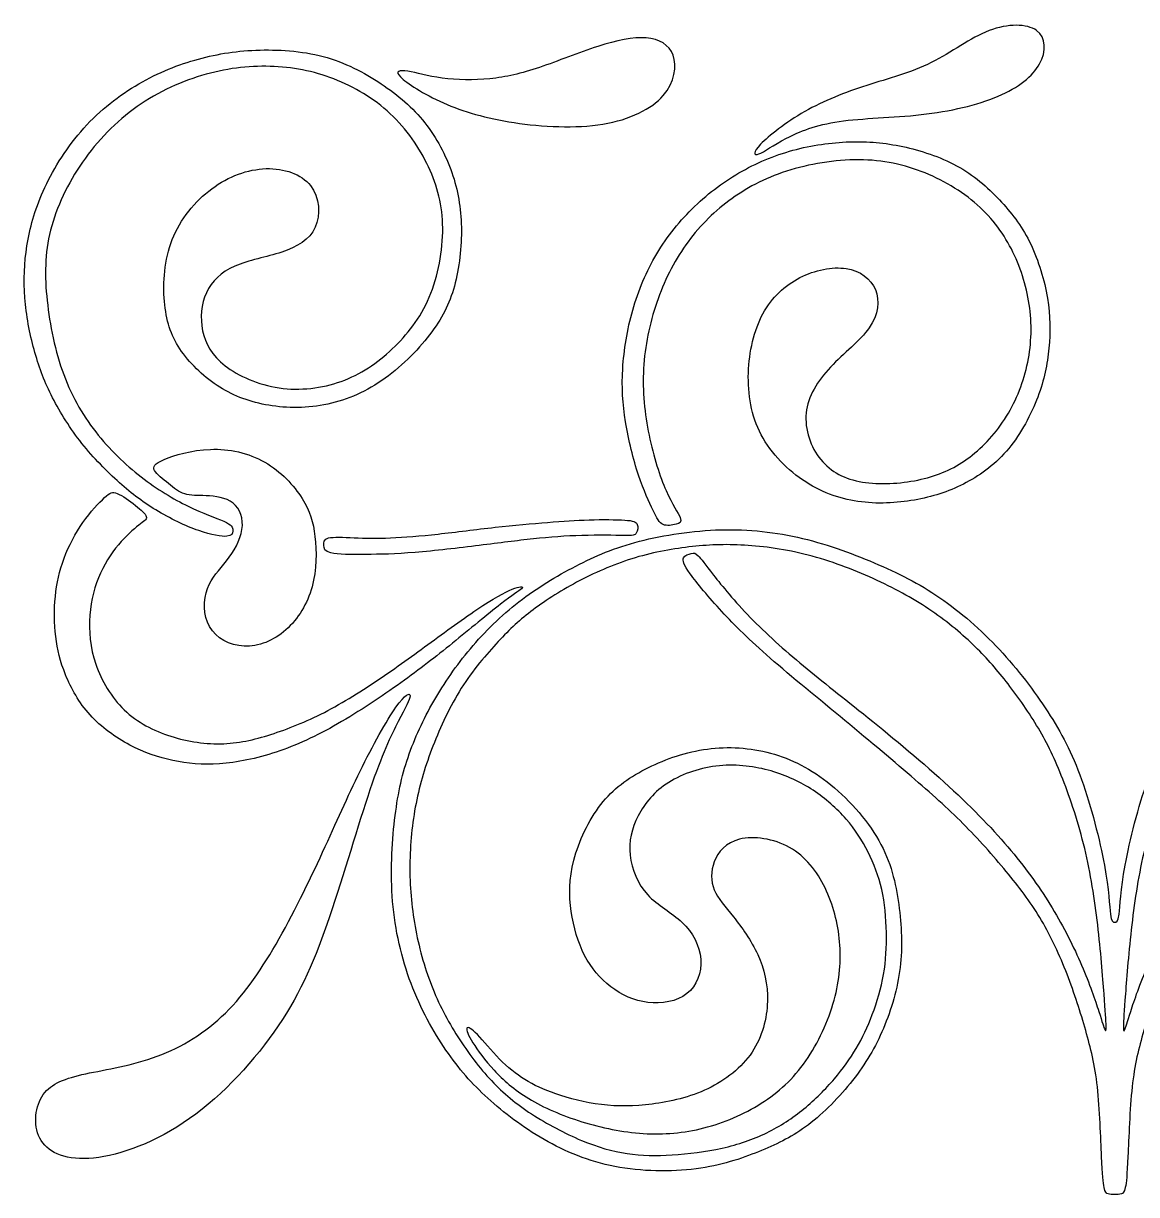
# Model space of a CAD drawing. Header units: millimetres. Extents: x -100 to 100, y -108 to 99.
# Drawn here: x 6.17 to 28.3, y 3.04 to 26.31 of the extents above; entities that cross this region are included whole.
import ezdxf

# ---------------------------------------------------------------- set-up
doc = ezdxf.new("R2010")
doc.units = ezdxf.units.MM
doc.header["$MEASUREMENT"] = 0

msp = doc.modelspace()

# ---------------------------------------------------------------- linework, layer by layer
at = {"color": 5, "linetype": 'ByBlock', "lineweight": -2}
for points, knots in [([(21.7, 24.562), (22.079, 24.778), (22.498, 24.943), (22.931, 25.082), (23.363, 25.22), (23.808, 25.333), (24.621, 25.737), (24.989, 26.027), (25.363, 26.17), (25.737, 26.314), (26.118, 26.311), (26.31, 26.172), (26.502, 26.033), (26.505, 25.759), (26.368, 25.511), (26.231, 25.262), (25.953, 25.04), (25.542, 24.866), (25.131, 24.691), (24.586, 24.566), (24.015, 24.501), (23.444, 24.437), (22.847, 24.433), (22.384, 24.366), (21.921, 24.298), (21.592, 24.166), (21.334, 24.03), (21.076, 23.895), (20.889, 23.756), (20.786, 23.719), (20.682, 23.682), (20.663, 23.746), (20.823, 23.912), (20.982, 24.078), (21.321, 24.346), (21.7, 24.562)], [0, 0, 0, 0, 0.076923, 0.076923, 0.076923, 0.153846, 0.153846, 0.230769, 0.230769, 0.230769, 0.307692, 0.307692, 0.307692, 0.384615, 0.384615, 0.384615, 0.461538, 0.461538, 0.461538, 0.538462, 0.538462, 0.538462, 0.615385, 0.615385, 0.615385, 0.692308, 0.692308, 0.692308, 0.769231, 0.769231, 0.769231, 0.846154, 0.846154, 0.846154, 1, 1, 1, 1]), ([(16.426, 25.44), (16.789, 25.562), (17.212, 25.737), (17.586, 25.858), (17.96, 25.978), (18.286, 26.046), (18.547, 26.025), (18.808, 26.004), (19.005, 25.895), (19.16, 25.466), (19.118, 25.146), (18.886, 24.88), (18.653, 24.614), (18.231, 24.401), (17.687, 24.312), (17.144, 24.224), (16.479, 24.259), (15.921, 24.343), (15.363, 24.427), (14.911, 24.559), (14.516, 24.735), (14.121, 24.911), (13.782, 25.13), (13.663, 25.249), (13.544, 25.369), (13.644, 25.388), (13.976, 25.337), (14.208, 25.266), (14.494, 25.227), (14.779, 25.188), (15.118, 25.182), (15.439, 25.214), (15.76, 25.246), (16.063, 25.317), (16.426, 25.44)], [0, 0, 0, 0, 0.076923, 0.076923, 0.076923, 0.153846, 0.153846, 0.153846, 0.230769, 0.230769, 0.307692, 0.307692, 0.307692, 0.384615, 0.384615, 0.384615, 0.461538, 0.461538, 0.461538, 0.538462, 0.538462, 0.538462, 0.615385, 0.615385, 0.615385, 0.692308, 0.692308, 0.769231, 0.769231, 0.769231, 0.846154, 0.846154, 0.846154, 1, 1, 1, 1]), ([(7.288, 18.022), (7.516, 17.728), (7.777, 17.457), (8.029, 17.228), (8.28, 16.999), (8.522, 16.812), (9.08, 16.474), (9.397, 16.322), (9.653, 16.232), (9.909, 16.141), (10.106, 16.112), (10.211, 16.12), (10.316, 16.128), (10.329, 16.174), (10.332, 16.224), (10.335, 16.274), (10.329, 16.328), (10.203, 16.395), (10.077, 16.461), (9.832, 16.538), (9.55, 16.667), (9.267, 16.796), (8.948, 16.977), (8.629, 17.211), (8.309, 17.445), (7.99, 17.732), (7.708, 18.069), (7.426, 18.406), (7.18, 18.793), (7.001, 19.248), (6.822, 19.703), (6.709, 20.225), (6.65, 20.714), (6.59, 21.203), (6.584, 21.657), (6.79, 22.58), (7.003, 23.048), (7.288, 23.477), (7.574, 23.906), (7.932, 24.296), (8.35, 24.604), (8.767, 24.912), (9.245, 25.138), (9.711, 25.278), (10.177, 25.419), (10.632, 25.473), (11.071, 25.461), (11.509, 25.448), (11.932, 25.367), (12.338, 25.211), (12.745, 25.054), (13.135, 24.822), (13.459, 24.519), (13.784, 24.215), (14.042, 23.841), (14.4, 23.08), (14.5, 22.693), (14.503, 22.246), (14.506, 21.799), (14.413, 21.293), (14.235, 20.873), (14.058, 20.454), (13.796, 20.122), (13.5, 19.843), (13.203, 19.564), (12.871, 19.338), (12.487, 19.199), (12.103, 19.061), (11.667, 19.009), (11.251, 19.07), (10.835, 19.132), (10.438, 19.306), (10.176, 19.511), (9.913, 19.715), (9.784, 19.951), (9.73, 20.206), (9.677, 20.461), (9.7, 20.735), (9.805, 20.962), (9.909, 21.19), (10.097, 21.37), (10.369, 21.49), (10.642, 21.609), (11, 21.667), (11.303, 21.769), (11.606, 21.87), (11.855, 22.015), (11.967, 22.262), (12.08, 22.509), (12.058, 22.857), (11.876, 23.09), (11.693, 23.322), (11.351, 23.438), (10.99, 23.427), (10.629, 23.415), (10.248, 23.277), (9.913, 23.028), (9.577, 22.78), (9.287, 22.422), (9.127, 22.017), (8.968, 21.612), (8.938, 21.161), (8.971, 20.788), (9.003, 20.415), (9.096, 20.122), (9.277, 19.846), (9.458, 19.57), (9.726, 19.312), (10.016, 19.12), (10.306, 18.928), (10.619, 18.803), (10.979, 18.735), (11.338, 18.667), (11.745, 18.657), (12.142, 18.732), (12.538, 18.806), (12.925, 18.964), (13.29, 19.214), (13.654, 19.464), (13.996, 19.806), (14.242, 20.124), (14.487, 20.441), (14.635, 20.735), (14.734, 21.093), (14.832, 21.451), (14.88, 21.874), (14.874, 22.261), (14.867, 22.648), (14.806, 22.999), (14.685, 23.348), (14.564, 23.696), (14.384, 24.041), (13.909, 24.638), (13.616, 24.89), (13.277, 25.115), (12.938, 25.341), (12.555, 25.541), (12.126, 25.656), (11.697, 25.77), (11.222, 25.799), (10.79, 25.782), (10.358, 25.764), (9.967, 25.699), (9.572, 25.585), (9.177, 25.47), (8.777, 25.306), (8.388, 25.07), (8, 24.835), (7.622, 24.528), (7.306, 24.162), (6.99, 23.796), (6.735, 23.37), (6.561, 22.982), (6.387, 22.593), (6.293, 22.241), (6.238, 21.896), (6.184, 21.551), (6.168, 21.212), (6.195, 20.862), (6.222, 20.512), (6.293, 20.151), (6.38, 19.83), (6.468, 19.509), (6.571, 19.228), (6.719, 18.93), (6.867, 18.632), (7.061, 18.315), (7.288, 18.022)], [0, 0, 0, 0, 0.017241, 0.017241, 0.017241, 0.034483, 0.034483, 0.051724, 0.051724, 0.051724, 0.068966, 0.068966, 0.068966, 0.086207, 0.086207, 0.086207, 0.103448, 0.103448, 0.103448, 0.12069, 0.12069, 0.12069, 0.137931, 0.137931, 0.137931, 0.155172, 0.155172, 0.155172, 0.172414, 0.172414, 0.172414, 0.189655, 0.189655, 0.189655, 0.206897, 0.206897, 0.224138, 0.224138, 0.224138, 0.241379, 0.241379, 0.241379, 0.258621, 0.258621, 0.258621, 0.275862, 0.275862, 0.275862, 0.293103, 0.293103, 0.293103, 0.310345, 0.310345, 0.310345, 0.327586, 0.327586, 0.344828, 0.344828, 0.344828, 0.362069, 0.362069, 0.362069, 0.37931, 0.37931, 0.37931, 0.396552, 0.396552, 0.396552, 0.413793, 0.413793, 0.413793, 0.431034, 0.431034, 0.431034, 0.448276, 0.448276, 0.448276, 0.465517, 0.465517, 0.465517, 0.482759, 0.482759, 0.482759, 0.5, 0.5, 0.5, 0.517241, 0.517241, 0.517241, 0.534483, 0.534483, 0.534483, 0.551724, 0.551724, 0.551724, 0.568966, 0.568966, 0.568966, 0.586207, 0.586207, 0.586207, 0.603448, 0.603448, 0.603448, 0.62069, 0.62069, 0.62069, 0.637931, 0.637931, 0.637931, 0.655172, 0.655172, 0.655172, 0.672414, 0.672414, 0.672414, 0.689655, 0.689655, 0.689655, 0.706897, 0.706897, 0.706897, 0.724138, 0.724138, 0.724138, 0.741379, 0.741379, 0.741379, 0.758621, 0.758621, 0.758621, 0.775862, 0.775862, 0.793103, 0.793103, 0.793103, 0.810345, 0.810345, 0.810345, 0.827586, 0.827586, 0.827586, 0.844828, 0.844828, 0.844828, 0.862069, 0.862069, 0.862069, 0.87931, 0.87931, 0.87931, 0.896552, 0.896552, 0.896552, 0.913793, 0.913793, 0.913793, 0.931034, 0.931034, 0.931034, 0.948276, 0.948276, 0.948276, 0.965517, 0.965517, 0.965517, 1, 1, 1, 1]), ([(18.945, 17.027), (18.821, 17.307), (18.692, 17.704), (18.605, 18.128), (18.517, 18.553), (18.472, 19.004), (18.496, 19.453), (18.521, 19.901), (18.614, 20.346), (18.758, 20.764), (18.901, 21.182), (19.095, 21.572), (19.335, 21.912), (19.576, 22.253), (19.863, 22.543), (20.192, 22.788), (20.521, 23.033), (20.892, 23.233), (21.337, 23.377), (21.782, 23.52), (22.301, 23.607), (22.777, 23.604), (23.253, 23.601), (23.685, 23.507), (24.093, 23.341), (24.501, 23.175), (24.885, 22.936), (25.187, 22.656), (25.488, 22.375), (25.708, 22.053), (25.871, 21.701), (26.033, 21.349), (26.14, 20.969), (26.221, 20.201), (26.195, 19.814), (26.101, 19.438), (26.008, 19.062), (25.846, 18.698), (25.634, 18.385), (25.421, 18.072), (25.156, 17.811), (24.875, 17.62), (24.595, 17.43), (24.298, 17.311), (23.946, 17.238), (23.595, 17.166), (23.188, 17.14), (22.845, 17.198), (22.501, 17.256), (22.221, 17.398), (22.019, 17.645), (21.817, 17.891), (21.695, 18.243), (21.729, 18.572), (21.763, 18.901), (21.953, 19.207), (22.213, 19.483), (22.472, 19.759), (22.801, 20.004), (23.163, 20.527), (23.195, 20.804), (23.105, 21.022), (23.014, 21.24), (22.801, 21.398), (22.524, 21.441), (22.246, 21.485), (21.905, 21.414), (21.605, 21.261), (21.305, 21.107), (21.046, 20.872), (20.869, 20.543), (20.692, 20.214), (20.595, 19.791), (20.58, 19.367), (20.566, 18.943), (20.634, 18.517), (20.834, 18.138), (21.034, 17.759), (21.366, 17.427), (21.719, 17.199), (22.072, 16.972), (22.446, 16.849), (22.827, 16.803), (23.208, 16.756), (23.595, 16.785), (23.945, 16.853), (24.295, 16.92), (24.608, 17.027), (24.911, 17.188), (25.214, 17.349), (25.508, 17.566), (26.001, 18.162), (26.201, 18.543), (26.332, 18.888), (26.463, 19.233), (26.524, 19.543), (26.554, 19.859), (26.585, 20.175), (26.585, 20.498), (26.525, 20.854), (26.466, 21.211), (26.346, 21.601), (26.192, 21.925), (26.037, 22.249), (25.846, 22.507), (25.614, 22.761), (25.382, 23.014), (25.108, 23.262), (24.453, 23.64), (24.072, 23.769), (23.714, 23.851), (23.356, 23.933), (23.021, 23.969), (22.659, 23.962), (22.298, 23.956), (21.911, 23.907), (21.535, 23.811), (21.159, 23.714), (20.795, 23.569), (20.455, 23.378), (20.114, 23.188), (19.798, 22.953), (19.511, 22.677), (19.224, 22.401), (18.966, 22.085), (18.758, 21.736), (18.55, 21.388), (18.392, 21.007), (18.28, 20.616), (18.169, 20.224), (18.105, 19.82), (18.082, 19.453), (18.059, 19.085), (18.079, 18.753), (18.137, 18.393), (18.195, 18.033), (18.292, 17.646), (18.395, 17.337), (18.498, 17.027), (18.608, 16.795), (18.763, 16.475), (18.808, 16.388), (18.884, 16.354), (18.959, 16.32), (19.066, 16.34), (19.217, 16.378), (19.263, 16.398), (19.226, 16.49), (19.188, 16.582), (19.069, 16.746), (18.945, 17.027)], [0, 0, 0, 0, 0.018868, 0.018868, 0.018868, 0.037736, 0.037736, 0.037736, 0.056604, 0.056604, 0.056604, 0.075472, 0.075472, 0.075472, 0.09434, 0.09434, 0.09434, 0.113208, 0.113208, 0.113208, 0.132075, 0.132075, 0.132075, 0.150943, 0.150943, 0.150943, 0.169811, 0.169811, 0.169811, 0.188679, 0.188679, 0.188679, 0.207547, 0.207547, 0.226415, 0.226415, 0.226415, 0.245283, 0.245283, 0.245283, 0.264151, 0.264151, 0.264151, 0.283019, 0.283019, 0.283019, 0.301887, 0.301887, 0.301887, 0.320755, 0.320755, 0.320755, 0.339623, 0.339623, 0.339623, 0.358491, 0.358491, 0.358491, 0.377358, 0.377358, 0.396226, 0.396226, 0.396226, 0.415094, 0.415094, 0.415094, 0.433962, 0.433962, 0.433962, 0.45283, 0.45283, 0.45283, 0.471698, 0.471698, 0.471698, 0.490566, 0.490566, 0.490566, 0.509434, 0.509434, 0.509434, 0.528302, 0.528302, 0.528302, 0.54717, 0.54717, 0.54717, 0.566038, 0.566038, 0.566038, 0.584906, 0.584906, 0.603774, 0.603774, 0.603774, 0.622642, 0.622642, 0.622642, 0.641509, 0.641509, 0.641509, 0.660377, 0.660377, 0.660377, 0.679245, 0.679245, 0.679245, 0.698113, 0.698113, 0.716981, 0.716981, 0.716981, 0.735849, 0.735849, 0.735849, 0.754717, 0.754717, 0.754717, 0.773585, 0.773585, 0.773585, 0.792453, 0.792453, 0.792453, 0.811321, 0.811321, 0.811321, 0.830189, 0.830189, 0.830189, 0.849057, 0.849057, 0.849057, 0.867925, 0.867925, 0.867925, 0.886792, 0.886792, 0.886792, 0.90566, 0.90566, 0.924528, 0.924528, 0.924528, 0.943396, 0.943396, 0.962264, 0.962264, 0.962264, 1, 1, 1, 1]), ([(11.706, 16.874), (11.545, 17.125), (11.287, 17.412), (10.964, 17.596), (10.642, 17.78), (10.255, 17.861), (9.884, 17.848), (9.513, 17.835), (9.158, 17.728), (8.963, 17.646), (8.768, 17.564), (8.732, 17.506), (8.776, 17.428), (8.819, 17.351), (8.942, 17.254), (9.051, 17.166), (9.161, 17.077), (9.258, 16.996), (9.374, 16.961), (9.49, 16.925), (9.626, 16.935), (9.801, 16.927), (9.977, 16.919), (10.193, 16.893), (10.335, 16.78), (10.477, 16.667), (10.545, 16.467), (10.48, 16.041), (10.348, 15.816), (10.205, 15.632), (10.061, 15.448), (9.906, 15.306), (9.826, 15.082), (9.745, 14.857), (9.738, 14.551), (9.869, 14.324), (10, 14.096), (10.268, 13.948), (10.553, 13.935), (10.838, 13.922), (11.142, 14.045), (11.385, 14.259), (11.629, 14.474), (11.813, 14.78), (11.905, 15.117), (11.997, 15.454), (11.997, 15.822), (11.964, 16.114), (11.932, 16.406), (11.868, 16.622), (11.706, 16.874)], [0, 0, 0, 0, 0.055556, 0.055556, 0.055556, 0.111111, 0.111111, 0.111111, 0.166667, 0.166667, 0.166667, 0.222222, 0.222222, 0.222222, 0.277778, 0.277778, 0.277778, 0.333333, 0.333333, 0.333333, 0.388889, 0.388889, 0.388889, 0.444444, 0.444444, 0.444444, 0.5, 0.5, 0.555556, 0.555556, 0.555556, 0.611111, 0.611111, 0.611111, 0.666667, 0.666667, 0.666667, 0.722222, 0.722222, 0.722222, 0.777778, 0.777778, 0.777778, 0.833333, 0.833333, 0.833333, 0.888889, 0.888889, 0.888889, 1, 1, 1, 1]), ([(13.347, 13.354), (12.982, 13.104), (12.593, 12.854), (12.22, 12.657), (11.847, 12.459), (11.489, 12.314), (11.15, 12.202), (10.811, 12.09), (10.492, 12.011), (10.149, 11.997), (9.806, 11.983), (9.44, 12.035), (9.097, 12.145), (8.753, 12.254), (8.432, 12.422), (8.173, 12.67), (7.914, 12.919), (7.718, 13.248), (7.493, 13.909), (7.466, 14.241), (7.489, 14.549), (7.513, 14.858), (7.587, 15.141), (7.7, 15.389), (7.813, 15.637), (7.964, 15.848), (8.26, 16.178), (8.403, 16.298), (8.496, 16.369), (8.589, 16.44), (8.631, 16.462), (8.611, 16.513), (8.592, 16.564), (8.511, 16.643), (8.396, 16.734), (8.281, 16.825), (8.131, 16.929), (8.033, 16.97), (7.935, 17.011), (7.89, 16.99), (7.673, 16.788), (7.5, 16.608), (7.349, 16.393), (7.198, 16.179), (7.069, 15.93), (6.977, 15.682), (6.884, 15.433), (6.827, 15.185), (6.802, 14.923), (6.776, 14.661), (6.781, 14.385), (6.811, 14.127), (6.842, 13.869), (6.898, 13.628), (7.006, 13.365), (7.113, 13.101), (7.271, 12.814), (7.714, 12.324), (8, 12.12), (8.284, 11.97), (8.568, 11.821), (8.85, 11.724), (9.139, 11.662), (9.429, 11.6), (9.726, 11.572), (10.068, 11.597), (10.411, 11.622), (10.8, 11.7), (11.194, 11.831), (11.589, 11.962), (11.989, 12.148), (12.414, 12.391), (12.84, 12.635), (13.292, 12.937), (14.051, 13.48), (14.36, 13.722), (14.698, 13.996), (15.037, 14.27), (15.406, 14.577), (15.897, 14.958), (16.018, 15.032), (16.066, 15.076), (16.114, 15.12), (16.09, 15.135), (15.983, 15.101), (15.876, 15.067), (15.685, 14.985), (15.406, 14.811), (15.127, 14.637), (14.76, 14.37), (14.406, 14.112), (14.052, 13.854), (13.711, 13.604), (13.347, 13.354)], [0, 0, 0, 0, 0.029412, 0.029412, 0.029412, 0.058824, 0.058824, 0.058824, 0.088235, 0.088235, 0.088235, 0.117647, 0.117647, 0.117647, 0.147059, 0.147059, 0.147059, 0.176471, 0.176471, 0.205882, 0.205882, 0.205882, 0.235294, 0.235294, 0.235294, 0.264706, 0.264706, 0.294118, 0.294118, 0.294118, 0.323529, 0.323529, 0.323529, 0.352941, 0.352941, 0.352941, 0.382353, 0.382353, 0.382353, 0.411765, 0.411765, 0.441176, 0.441176, 0.441176, 0.470588, 0.470588, 0.470588, 0.5, 0.5, 0.5, 0.529412, 0.529412, 0.529412, 0.558824, 0.558824, 0.558824, 0.588235, 0.588235, 0.617647, 0.617647, 0.617647, 0.647059, 0.647059, 0.647059, 0.676471, 0.676471, 0.676471, 0.705882, 0.705882, 0.705882, 0.735294, 0.735294, 0.735294, 0.764706, 0.764706, 0.794118, 0.794118, 0.794118, 0.823529, 0.823529, 0.852941, 0.852941, 0.852941, 0.882353, 0.882353, 0.882353, 0.911765, 0.911765, 0.911765, 0.941176, 0.941176, 0.941176, 1, 1, 1, 1]), ([(16.589, 16.396), (16.282, 16.372), (15.922, 16.341), (15.164, 16.257), (14.766, 16.204), (14.41, 16.165), (14.055, 16.125), (13.742, 16.099), (13.467, 16.089), (13.193, 16.078), (12.958, 16.083), (12.742, 16.091), (12.527, 16.099), (12.332, 16.111), (12.137, 16.061), (12.137, 15.999), (12.142, 15.878), (12.147, 15.819), (12.282, 15.788), (12.417, 15.757), (12.684, 15.756), (12.97, 15.758), (13.256, 15.761), (13.563, 15.767), (13.954, 15.799), (14.345, 15.83), (14.821, 15.887), (15.637, 15.988), (15.977, 16.033), (16.305, 16.068), (16.634, 16.103), (16.95, 16.127), (17.271, 16.136), (17.593, 16.145), (17.921, 16.138), (18.104, 16.137), (18.287, 16.135), (18.325, 16.138), (18.352, 16.181), (18.379, 16.224), (18.393, 16.306), (18.371, 16.357), (18.348, 16.409), (18.288, 16.43), (18.121, 16.441), (17.955, 16.453), (17.68, 16.454), (17.416, 16.446), (17.151, 16.438), (16.896, 16.42), (16.589, 16.396)], [0, 0, 0, 0, 0.052632, 0.052632, 0.105263, 0.105263, 0.105263, 0.157895, 0.157895, 0.157895, 0.210526, 0.210526, 0.210526, 0.263158, 0.263158, 0.315789, 0.315789, 0.368421, 0.368421, 0.368421, 0.421053, 0.421053, 0.421053, 0.473684, 0.473684, 0.473684, 0.526316, 0.526316, 0.578947, 0.578947, 0.578947, 0.631579, 0.631579, 0.631579, 0.684211, 0.684211, 0.684211, 0.736842, 0.736842, 0.736842, 0.789474, 0.789474, 0.789474, 0.842105, 0.842105, 0.842105, 0.894737, 0.894737, 0.894737, 1, 1, 1, 1]), ([(27.863, 3.038), (27.814, 3.037), (27.766, 3.035), (27.73, 3.047), (27.695, 3.059), (27.672, 3.085), (27.634, 3.269), (27.618, 3.427), (27.601, 3.792), (27.584, 4.158), (27.566, 4.73), (27.468, 5.622), (27.387, 5.942), (27.285, 6.295), (27.184, 6.648), (27.061, 7.035), (26.915, 7.413), (26.769, 7.79), (26.6, 8.158), (26.409, 8.484), (26.218, 8.809), (26.005, 9.093), (25.498, 9.711), (25.205, 10.045), (24.901, 10.353), (24.598, 10.661), (24.285, 10.943), (23.889, 11.286), (23.493, 11.629), (23.014, 12.032), (22.499, 12.458), (21.984, 12.884), (21.432, 13.332), (21.014, 13.696), (20.597, 14.061), (20.313, 14.342), (20.052, 14.624), (19.792, 14.906), (19.555, 15.19), (19.423, 15.374), (19.292, 15.558), (19.266, 15.642), (19.291, 15.694), (19.316, 15.746), (19.392, 15.767), (19.497, 15.79), (19.526, 15.792), (19.581, 15.734), (19.637, 15.677), (19.719, 15.561), (19.887, 15.348), (20.055, 15.135), (20.308, 14.825), (20.618, 14.507), (20.927, 14.188), (21.293, 13.861), (21.676, 13.543), (22.058, 13.226), (22.456, 12.917), (22.958, 12.513), (23.459, 12.109), (24.064, 11.609), (25.069, 10.688), (25.469, 10.267), (25.799, 9.874), (26.129, 9.48), (26.389, 9.114), (26.848, 8.353), (27.048, 7.958), (27.205, 7.593), (27.361, 7.229), (27.474, 6.895), (27.545, 6.677), (27.616, 6.459), (27.645, 6.358), (27.664, 6.314), (27.684, 6.271), (27.693, 6.285), (27.692, 6.386), (27.69, 6.487), (27.677, 6.674), (27.651, 7.023), (27.624, 7.372), (27.584, 7.884), (27.524, 8.395), (27.464, 8.906), (27.385, 9.417), (27.265, 9.915), (27.145, 10.413), (26.984, 10.896), (26.829, 11.292), (26.674, 11.688), (26.526, 11.996), (26.344, 12.304), (26.163, 12.611), (25.948, 12.917), (25.741, 13.186), (25.534, 13.454), (25.334, 13.685), (25.089, 13.924), (24.843, 14.163), (24.553, 14.409), (24.227, 14.633), (23.901, 14.856), (23.54, 15.056), (23.138, 15.243), (22.735, 15.43), (22.292, 15.604), (21.408, 15.845), (20.968, 15.911), (20.574, 15.938), (20.18, 15.966), (19.834, 15.954), (19.467, 15.915), (19.1, 15.875), (18.713, 15.808), (18.332, 15.694), (17.951, 15.58), (17.577, 15.421), (17.23, 15.239), (16.882, 15.058), (16.561, 14.855), (16.301, 14.659), (16.04, 14.464), (15.84, 14.277), (15.371, 13.774), (15.101, 13.458), (14.873, 13.098), (14.645, 12.738), (14.458, 12.335), (14.309, 11.951), (14.16, 11.567), (14.048, 11.203), (13.972, 10.811), (13.895, 10.419), (13.853, 10), (13.85, 9.587), (13.847, 9.174), (13.882, 8.767), (13.954, 8.366), (14.026, 7.964), (14.134, 7.567), (14.277, 7.199), (14.421, 6.83), (14.6, 6.49), (14.803, 6.171), (15.006, 5.851), (15.234, 5.553), (15.472, 5.3), (15.711, 5.046), (15.961, 4.838), (16.267, 4.639), (16.572, 4.44), (16.934, 4.25), (17.26, 4.113), (17.587, 3.977), (17.879, 3.895), (18.168, 3.852), (18.458, 3.809), (18.745, 3.806), (19.064, 3.825), (19.384, 3.845), (19.735, 3.887), (20.058, 3.959), (20.38, 4.03), (20.674, 4.132), (21.213, 4.395), (21.458, 4.556), (21.684, 4.741), (21.909, 4.925), (22.116, 5.134), (22.289, 5.336), (22.463, 5.538), (22.603, 5.735), (22.725, 5.942), (22.847, 6.15), (22.95, 6.367), (23.043, 6.614), (23.135, 6.861), (23.218, 7.137), (23.266, 7.412), (23.314, 7.687), (23.329, 7.961), (23.323, 8.246), (23.318, 8.532), (23.292, 8.829), (23.231, 9.099), (23.171, 9.369), (23.076, 9.613), (22.959, 9.843), (22.842, 10.074), (22.703, 10.292), (22.522, 10.5), (22.34, 10.708), (22.116, 10.906), (21.867, 11.071), (21.618, 11.235), (21.343, 11.366), (21.03, 11.455), (20.716, 11.545), (20.363, 11.593), (20.003, 11.559), (19.643, 11.524), (19.277, 11.406), (18.714, 11.05), (18.518, 10.811), (18.389, 10.563), (18.26, 10.314), (18.198, 10.056), (18.228, 9.779), (18.258, 9.503), (18.379, 9.208), (18.578, 8.993), (18.777, 8.779), (19.055, 8.645), (19.264, 8.445), (19.472, 8.245), (19.613, 7.979), (19.634, 7.714), (19.655, 7.45), (19.556, 7.187), (19.356, 7.029), (19.156, 6.872), (18.855, 6.821), (18.58, 6.854), (18.305, 6.887), (18.056, 7.005), (17.844, 7.167), (17.632, 7.329), (17.456, 7.535), (17.324, 7.79), (17.192, 8.045), (17.103, 8.348), (17.058, 8.664), (17.013, 8.98), (17.011, 9.309), (17.109, 9.683), (17.206, 10.056), (17.403, 10.474), (17.647, 10.788), (17.89, 11.101), (18.181, 11.311), (18.526, 11.489), (18.871, 11.667), (19.271, 11.814), (19.686, 11.88), (20.101, 11.945), (20.532, 11.929), (21.358, 11.729), (21.753, 11.545), (22.146, 11.238), (22.538, 10.932), (22.929, 10.503), (23.172, 10.075), (23.414, 9.648), (23.51, 9.222), (23.626, 8.38), (23.647, 7.964), (23.596, 7.547), (23.545, 7.13), (23.422, 6.713), (23.264, 6.338), (23.105, 5.964), (22.909, 5.634), (22.652, 5.306), (22.395, 4.979), (22.076, 4.655), (21.772, 4.423), (21.468, 4.192), (21.179, 4.053), (20.842, 3.913), (20.505, 3.774), (20.119, 3.634), (19.632, 3.561), (19.145, 3.488), (18.556, 3.484), (18.026, 3.574), (17.497, 3.664), (17.026, 3.85), (16.597, 4.086), (16.169, 4.322), (15.784, 4.609), (15.46, 4.897), (15.135, 5.185), (14.872, 5.474), (14.358, 6.201), (14.106, 6.64), (13.91, 7.136), (13.714, 7.632), (13.574, 8.185), (13.46, 9.321), (13.485, 9.903), (13.537, 10.39), (13.589, 10.877), (13.666, 11.269), (13.79, 11.653), (13.914, 12.037), (14.085, 12.413), (14.49, 13.137), (14.724, 13.485), (15.001, 13.822), (15.279, 14.159), (15.6, 14.485), (15.952, 14.767), (16.305, 15.048), (16.689, 15.285), (17.074, 15.489), (17.46, 15.693), (17.847, 15.864), (18.803, 16.129), (19.372, 16.222), (19.928, 16.245), (20.484, 16.267), (21.026, 16.219), (22.089, 15.982), (22.61, 15.793), (23.551, 15.393), (23.972, 15.182), (24.385, 14.899), (24.798, 14.616), (25.203, 14.261), (25.569, 13.868), (25.935, 13.476), (26.263, 13.045), (26.801, 12.216), (27.013, 11.817), (27.204, 11.283), (27.395, 10.748), (27.566, 10.077), (27.656, 9.582), (27.747, 9.087), (27.756, 8.767), (27.777, 8.608), (27.798, 8.448), (27.831, 8.448), (27.863, 8.448)], [1, 1, 1, 1, 1.016802, 1.016802, 1.016802, 1.025206, 1.025206, 1.033609, 1.033609, 1.033609, 1.042013, 1.042013, 1.050416, 1.050416, 1.050416, 1.05882, 1.05882, 1.05882, 1.067223, 1.067223, 1.067223, 1.075626, 1.075626, 1.08403, 1.08403, 1.08403, 1.092433, 1.092433, 1.092433, 1.100837, 1.100837, 1.100837, 1.10924, 1.10924, 1.10924, 1.117644, 1.117644, 1.117644, 1.126047, 1.126047, 1.126047, 1.13445, 1.13445, 1.13445, 1.142854, 1.142854, 1.151257, 1.151257, 1.151257, 1.159661, 1.159661, 1.159661, 1.168064, 1.168064, 1.168064, 1.176468, 1.176468, 1.176468, 1.184871, 1.184871, 1.184871, 1.193274, 1.193274, 1.201678, 1.201678, 1.201678, 1.210081, 1.210081, 1.218485, 1.218485, 1.218485, 1.226888, 1.226888, 1.226888, 1.235292, 1.235292, 1.235292, 1.243695, 1.243695, 1.243695, 1.252098, 1.252098, 1.252098, 1.260502, 1.260502, 1.260502, 1.268905, 1.268905, 1.268905, 1.277309, 1.277309, 1.277309, 1.285712, 1.285712, 1.285712, 1.294116, 1.294116, 1.294116, 1.302519, 1.302519, 1.302519, 1.310922, 1.310922, 1.310922, 1.319326, 1.319326, 1.319326, 1.327729, 1.327729, 1.336133, 1.336133, 1.336133, 1.344536, 1.344536, 1.344536, 1.352939, 1.352939, 1.352939, 1.361343, 1.361343, 1.361343, 1.369746, 1.369746, 1.369746, 1.37815, 1.37815, 1.386553, 1.386553, 1.386553, 1.394957, 1.394957, 1.394957, 1.40336, 1.40336, 1.40336, 1.411763, 1.411763, 1.411763, 1.420167, 1.420167, 1.420167, 1.42857, 1.42857, 1.42857, 1.436974, 1.436974, 1.436974, 1.445377, 1.445377, 1.445377, 1.453781, 1.453781, 1.453781, 1.462184, 1.462184, 1.462184, 1.470587, 1.470587, 1.470587, 1.478991, 1.478991, 1.478991, 1.487394, 1.487394, 1.487394, 1.495798, 1.495798, 1.504201, 1.504201, 1.504201, 1.512605, 1.512605, 1.512605, 1.521008, 1.521008, 1.521008, 1.529411, 1.529411, 1.529411, 1.537815, 1.537815, 1.537815, 1.546218, 1.546218, 1.546218, 1.554622, 1.554622, 1.554622, 1.563025, 1.563025, 1.563025, 1.571429, 1.571429, 1.571429, 1.579832, 1.579832, 1.579832, 1.588235, 1.588235, 1.588235, 1.596639, 1.596639, 1.596639, 1.605042, 1.605042, 1.613446, 1.613446, 1.613446, 1.621849, 1.621849, 1.621849, 1.630253, 1.630253, 1.630253, 1.638656, 1.638656, 1.638656, 1.647059, 1.647059, 1.647059, 1.655463, 1.655463, 1.655463, 1.663866, 1.663866, 1.663866, 1.67227, 1.67227, 1.67227, 1.680673, 1.680673, 1.680673, 1.689077, 1.689077, 1.689077, 1.69748, 1.69748, 1.69748, 1.705883, 1.705883, 1.705883, 1.714287, 1.714287, 1.714287, 1.72269, 1.72269, 1.72269, 1.731094, 1.731094, 1.739497, 1.739497, 1.739497, 1.747901, 1.747901, 1.747901, 1.756304, 1.756304, 1.764707, 1.764707, 1.764707, 1.773111, 1.773111, 1.773111, 1.781514, 1.781514, 1.781514, 1.789918, 1.789918, 1.789918, 1.798321, 1.798321, 1.798321, 1.806725, 1.806725, 1.806725, 1.815128, 1.815128, 1.815128, 1.823531, 1.823531, 1.823531, 1.831935, 1.831935, 1.831935, 1.840338, 1.840338, 1.848742, 1.848742, 1.848742, 1.857145, 1.857145, 1.865548, 1.865548, 1.865548, 1.873952, 1.873952, 1.873952, 1.882355, 1.882355, 1.890759, 1.890759, 1.890759, 1.899162, 1.899162, 1.899162, 1.907566, 1.907566, 1.907566, 1.915969, 1.915969, 1.924372, 1.924372, 1.924372, 1.932776, 1.932776, 1.941179, 1.941179, 1.949583, 1.949583, 1.949583, 1.957986, 1.957986, 1.957986, 1.96639, 1.96639, 1.974793, 1.974793, 1.974793, 1.983196, 1.983196, 1.983196, 1.9916, 1.9916, 1.9916, 2, 2, 2, 2]), ([(27.863, 8.448), (27.895, 8.448), (27.927, 8.448), (27.948, 8.608), (27.969, 8.767), (27.979, 9.087), (28.069, 9.582), (28.16, 10.077), (28.331, 10.748), (28.522, 11.283), (28.713, 11.817), (28.924, 12.216), (29.463, 13.045), (29.79, 13.476), (30.157, 13.868), (30.523, 14.261), (30.928, 14.616), (31.753, 15.182), (32.174, 15.393), (33.116, 15.793), (33.637, 15.982), (34.7, 16.219), (35.242, 16.267), (35.798, 16.245), (36.353, 16.222), (36.923, 16.129), (37.879, 15.864), (38.266, 15.693), (38.652, 15.489), (39.037, 15.285), (39.421, 15.048), (39.773, 14.767), (40.126, 14.485), (40.447, 14.159), (40.724, 13.822), (41.002, 13.485), (41.236, 13.137), (41.64, 12.413), (41.811, 12.037), (41.936, 11.653), (42.06, 11.269), (42.137, 10.877), (42.24, 9.903), (42.266, 9.321), (42.209, 8.753), (42.152, 8.185), (42.011, 7.632), (41.815, 7.136), (41.619, 6.64), (41.368, 6.201), (41.111, 5.838), (40.853, 5.474), (40.59, 5.185), (40.266, 4.897), (39.942, 4.609), (39.557, 4.322), (39.128, 4.086), (38.7, 3.85), (38.229, 3.664), (37.699, 3.574), (37.169, 3.484), (36.581, 3.488), (36.094, 3.561), (35.607, 3.634), (35.221, 3.774), (34.884, 3.913), (34.547, 4.053), (34.258, 4.192), (33.954, 4.423), (33.65, 4.655), (33.331, 4.979), (33.074, 5.306), (32.816, 5.634), (32.621, 5.964), (32.462, 6.338), (32.303, 6.713), (32.181, 7.13), (32.13, 7.547), (32.079, 7.964), (32.1, 8.38), (32.158, 8.801), (32.216, 9.222), (32.311, 9.648), (32.554, 10.075), (32.797, 10.503), (33.187, 10.932), (33.58, 11.238), (33.973, 11.545), (34.368, 11.729), (35.194, 11.929), (35.624, 11.945), (36.455, 11.814), (36.855, 11.667), (37.2, 11.489), (37.545, 11.311), (37.836, 11.101), (38.079, 10.788), (38.323, 10.474), (38.519, 10.056), (38.617, 9.683), (38.715, 9.309), (38.713, 8.98), (38.623, 8.348), (38.534, 8.045), (38.402, 7.79), (38.269, 7.535), (38.094, 7.329), (37.882, 7.167), (37.669, 7.005), (37.421, 6.887), (36.871, 6.821), (36.569, 6.872), (36.369, 7.029), (36.169, 7.187), (36.071, 7.45), (36.092, 7.714), (36.113, 7.979), (36.253, 8.245), (36.462, 8.445), (36.671, 8.645), (36.948, 8.779), (37.148, 8.993), (37.347, 9.208), (37.468, 9.503), (37.498, 9.779), (37.528, 10.056), (37.466, 10.314), (37.337, 10.563), (37.208, 10.811), (37.011, 11.05), (36.448, 11.406), (36.082, 11.524), (35.723, 11.559), (35.363, 11.593), (35.01, 11.545), (34.696, 11.455), (34.382, 11.366), (34.108, 11.235), (33.859, 11.071), (33.61, 10.906), (33.386, 10.708), (33.023, 10.292), (32.884, 10.074), (32.767, 9.843), (32.65, 9.613), (32.555, 9.369), (32.434, 8.829), (32.408, 8.532), (32.402, 8.246), (32.397, 7.961), (32.411, 7.687), (32.46, 7.412), (32.508, 7.137), (32.59, 6.861), (32.683, 6.614), (32.776, 6.367), (32.879, 6.15), (33.001, 5.942), (33.123, 5.735), (33.263, 5.538), (33.436, 5.336), (33.61, 5.134), (33.816, 4.925), (34.042, 4.741), (34.268, 4.556), (34.513, 4.395), (35.052, 4.132), (35.345, 4.03), (35.668, 3.959), (35.99, 3.887), (36.342, 3.845), (36.661, 3.825), (36.981, 3.806), (37.268, 3.809), (37.557, 3.852), (37.847, 3.895), (38.139, 3.977), (38.465, 4.113), (38.792, 4.25), (39.153, 4.44), (39.459, 4.639), (39.765, 4.838), (40.015, 5.046), (40.253, 5.3), (40.492, 5.553), (40.719, 5.851), (40.923, 6.171), (41.126, 6.49), (41.305, 6.83), (41.448, 7.199), (41.592, 7.567), (41.7, 7.964), (41.772, 8.366), (41.844, 8.767), (41.879, 9.174), (41.876, 9.587), (41.873, 10), (41.831, 10.419), (41.754, 10.811), (41.677, 11.203), (41.566, 11.567), (41.417, 11.951), (41.268, 12.335), (41.081, 12.738), (40.853, 13.098), (40.624, 13.458), (40.355, 13.774), (39.886, 14.277), (39.686, 14.464), (39.425, 14.659), (39.165, 14.855), (38.844, 15.058), (38.496, 15.239), (38.148, 15.421), (37.774, 15.58), (37.394, 15.694), (37.013, 15.808), (36.626, 15.875), (36.259, 15.915), (35.892, 15.954), (35.545, 15.966), (35.152, 15.938), (34.758, 15.911), (34.318, 15.845), (33.876, 15.725), (33.434, 15.604), (32.99, 15.43), (32.588, 15.243), (32.186, 15.056), (31.824, 14.856), (31.499, 14.633), (31.173, 14.409), (30.882, 14.163), (30.637, 13.924), (30.392, 13.685), (30.192, 13.454), (29.778, 12.917), (29.563, 12.611), (29.382, 12.304), (29.2, 11.996), (29.052, 11.688), (28.897, 11.292), (28.742, 10.896), (28.581, 10.413), (28.461, 9.915), (28.34, 9.417), (28.261, 8.906), (28.202, 8.395), (28.142, 7.884), (28.102, 7.372), (28.075, 7.023), (28.049, 6.674), (28.036, 6.487), (28.034, 6.386), (28.032, 6.285), (28.042, 6.271), (28.061, 6.314), (28.081, 6.358), (28.11, 6.459), (28.181, 6.677), (28.252, 6.895), (28.365, 7.229), (28.521, 7.593), (28.678, 7.958), (28.878, 8.353), (29.107, 8.734), (29.337, 9.114), (29.597, 9.48), (29.927, 9.874), (30.257, 10.267), (30.657, 10.688), (31.661, 11.609), (32.266, 12.109), (32.768, 12.513), (33.269, 12.917), (33.668, 13.226), (34.05, 13.543), (34.432, 13.861), (34.798, 14.188), (35.108, 14.507), (35.418, 14.825), (35.671, 15.135), (35.839, 15.348), (36.007, 15.561), (36.089, 15.677), (36.144, 15.734), (36.2, 15.792), (36.229, 15.79), (36.282, 15.779), (36.334, 15.767), (36.41, 15.746), (36.435, 15.694), (36.46, 15.642), (36.434, 15.558), (36.303, 15.374), (36.171, 15.19), (35.934, 14.906), (35.674, 14.624), (35.413, 14.342), (35.129, 14.061), (34.711, 13.696), (34.294, 13.332), (33.742, 12.884), (33.227, 12.458), (32.711, 12.032), (32.232, 11.629), (31.836, 11.286), (31.44, 10.943), (31.128, 10.661), (30.824, 10.353), (30.521, 10.045), (30.228, 9.711), (29.721, 9.093), (29.508, 8.809), (29.317, 8.484), (29.126, 8.158), (28.957, 7.79), (28.811, 7.413), (28.665, 7.035), (28.542, 6.648), (28.44, 6.295), (28.339, 5.942), (28.258, 5.622), (28.209, 5.176), (28.16, 4.73), (28.142, 4.158), (28.125, 3.792), (28.108, 3.427), (28.092, 3.269), (28.073, 3.177), (28.053, 3.085), (28.031, 3.059), (27.995, 3.047), (27.96, 3.035), (27.911, 3.037), (27.863, 3.038)], [0, 0, 0, 0, 0.0084, 0.0084, 0.0084, 0.016804, 0.016804, 0.016804, 0.025207, 0.025207, 0.025207, 0.03361, 0.03361, 0.042014, 0.042014, 0.042014, 0.050417, 0.050417, 0.058821, 0.058821, 0.067224, 0.067224, 0.075628, 0.075628, 0.075628, 0.084031, 0.084031, 0.092434, 0.092434, 0.092434, 0.100838, 0.100838, 0.100838, 0.109241, 0.109241, 0.109241, 0.117645, 0.117645, 0.126048, 0.126048, 0.126048, 0.134452, 0.134452, 0.142855, 0.142855, 0.142855, 0.151258, 0.151258, 0.151258, 0.159662, 0.159662, 0.159662, 0.168065, 0.168065, 0.168065, 0.176469, 0.176469, 0.176469, 0.184872, 0.184872, 0.184872, 0.193275, 0.193275, 0.193275, 0.201679, 0.201679, 0.201679, 0.210082, 0.210082, 0.210082, 0.218486, 0.218486, 0.218486, 0.226889, 0.226889, 0.226889, 0.235293, 0.235293, 0.235293, 0.243696, 0.243696, 0.243696, 0.252099, 0.252099, 0.252099, 0.260503, 0.260503, 0.260503, 0.268906, 0.268906, 0.27731, 0.27731, 0.285713, 0.285713, 0.285713, 0.294117, 0.294117, 0.294117, 0.30252, 0.30252, 0.30252, 0.310923, 0.310923, 0.319327, 0.319327, 0.319327, 0.32773, 0.32773, 0.32773, 0.336134, 0.336134, 0.344537, 0.344537, 0.344537, 0.352941, 0.352941, 0.352941, 0.361344, 0.361344, 0.361344, 0.369747, 0.369747, 0.369747, 0.378151, 0.378151, 0.378151, 0.386554, 0.386554, 0.386554, 0.394958, 0.394958, 0.403361, 0.403361, 0.403361, 0.411765, 0.411765, 0.411765, 0.420168, 0.420168, 0.420168, 0.428571, 0.428571, 0.436975, 0.436975, 0.436975, 0.445378, 0.445378, 0.453782, 0.453782, 0.453782, 0.462185, 0.462185, 0.462185, 0.470589, 0.470589, 0.470589, 0.478992, 0.478992, 0.478992, 0.487395, 0.487395, 0.487395, 0.495799, 0.495799, 0.495799, 0.504202, 0.504202, 0.512606, 0.512606, 0.512606, 0.521009, 0.521009, 0.521009, 0.529413, 0.529413, 0.529413, 0.537816, 0.537816, 0.537816, 0.546219, 0.546219, 0.546219, 0.554623, 0.554623, 0.554623, 0.563026, 0.563026, 0.563026, 0.57143, 0.57143, 0.57143, 0.579833, 0.579833, 0.579833, 0.588237, 0.588237, 0.588237, 0.59664, 0.59664, 0.59664, 0.605043, 0.605043, 0.605043, 0.613447, 0.613447, 0.613447, 0.62185, 0.62185, 0.630254, 0.630254, 0.630254, 0.638657, 0.638657, 0.638657, 0.647061, 0.647061, 0.647061, 0.655464, 0.655464, 0.655464, 0.663867, 0.663867, 0.663867, 0.672271, 0.672271, 0.672271, 0.680674, 0.680674, 0.680674, 0.689078, 0.689078, 0.689078, 0.697481, 0.697481, 0.697481, 0.705884, 0.705884, 0.714288, 0.714288, 0.714288, 0.722691, 0.722691, 0.722691, 0.731095, 0.731095, 0.731095, 0.739498, 0.739498, 0.739498, 0.747902, 0.747902, 0.747902, 0.756305, 0.756305, 0.756305, 0.764708, 0.764708, 0.764708, 0.773112, 0.773112, 0.773112, 0.781515, 0.781515, 0.781515, 0.789919, 0.789919, 0.789919, 0.798322, 0.798322, 0.798322, 0.806726, 0.806726, 0.815129, 0.815129, 0.815129, 0.823532, 0.823532, 0.823532, 0.831936, 0.831936, 0.831936, 0.840339, 0.840339, 0.840339, 0.848743, 0.848743, 0.848743, 0.857146, 0.857146, 0.857146, 0.86555, 0.86555, 0.86555, 0.873953, 0.873953, 0.873953, 0.882356, 0.882356, 0.882356, 0.89076, 0.89076, 0.89076, 0.899163, 0.899163, 0.899163, 0.907567, 0.907567, 0.907567, 0.91597, 0.91597, 0.91597, 0.924374, 0.924374, 0.932777, 0.932777, 0.932777, 0.94118, 0.94118, 0.94118, 0.949584, 0.949584, 0.949584, 0.957987, 0.957987, 0.957987, 0.966391, 0.966391, 0.966391, 0.974794, 0.974794, 0.974794, 0.983198, 0.983198, 0.983198, 1, 1, 1, 1]), ([(12.116, 9.843), (11.843, 9.254), (11.521, 8.59), (11.189, 8.014), (10.856, 7.438), (10.514, 6.951), (10.108, 6.572), (9.702, 6.193), (9.231, 5.922), (8.24, 5.58), (7.721, 5.509), (7.331, 5.419), (6.94, 5.329), (6.679, 5.219), (6.534, 4.979), (6.389, 4.738), (6.36, 4.367), (6.521, 4.109), (6.682, 3.851), (7.034, 3.706), (7.563, 3.761), (8.092, 3.816), (8.798, 4.071), (10.14, 5.019), (10.776, 5.712), (11.234, 6.39), (11.692, 7.067), (11.973, 7.729), (12.255, 8.559), (12.537, 9.39), (12.821, 10.39), (13.292, 11.777), (13.479, 12.164), (13.619, 12.44), (13.76, 12.716), (13.853, 12.88), (13.853, 12.948), (13.853, 13.016), (13.76, 12.987), (13.574, 12.722), (13.389, 12.458), (13.111, 11.958), (12.861, 11.451), (12.611, 10.945), (12.389, 10.432), (12.116, 9.843)], [0, 0, 0, 0, 0.058824, 0.058824, 0.058824, 0.117647, 0.117647, 0.117647, 0.176471, 0.176471, 0.235294, 0.235294, 0.235294, 0.294118, 0.294118, 0.294118, 0.352941, 0.352941, 0.352941, 0.411765, 0.411765, 0.411765, 0.470588, 0.470588, 0.529412, 0.529412, 0.529412, 0.588235, 0.588235, 0.588235, 0.647059, 0.647059, 0.705882, 0.705882, 0.705882, 0.764706, 0.764706, 0.764706, 0.823529, 0.823529, 0.823529, 0.882353, 0.882353, 0.882353, 1, 1, 1, 1]), ([(16.755, 5.035), (17.01, 4.948), (17.334, 4.864), (17.658, 4.824), (17.982, 4.784), (18.306, 4.787), (18.665, 4.833), (19.024, 4.88), (19.418, 4.971), (19.773, 5.14), (20.129, 5.309), (20.447, 5.558), (20.652, 5.865), (20.856, 6.172), (20.948, 6.538), (20.958, 6.875), (20.968, 7.212), (20.895, 7.521), (20.765, 7.804), (20.635, 8.088), (20.448, 8.348), (20.283, 8.555), (20.118, 8.762), (19.974, 8.917), (19.902, 9.092), (19.829, 9.266), (19.827, 9.459), (19.902, 9.651), (19.977, 9.843), (20.129, 10.033), (20.406, 10.1), (20.682, 10.167), (21.084, 10.111), (21.714, 9.758), (21.943, 9.461), (22.105, 9.129), (22.266, 8.798), (22.36, 8.432), (22.393, 8.06), (22.426, 7.688), (22.398, 7.311), (22.284, 6.9), (22.169, 6.49), (21.968, 6.046), (21.72, 5.691), (21.472, 5.335), (21.179, 5.067), (20.834, 4.849), (20.489, 4.63), (20.092, 4.461), (19.694, 4.359), (19.297, 4.258), (18.898, 4.224), (18.49, 4.25), (18.081, 4.275), (17.661, 4.361), (17.268, 4.483), (16.874, 4.606), (16.506, 4.766), (16.214, 4.942), (15.922, 5.119), (15.705, 5.313), (15.523, 5.508), (15.342, 5.704), (15.196, 5.903), (15.102, 6.054), (15.008, 6.206), (14.966, 6.311), (14.983, 6.343), (15, 6.375), (15.076, 6.335), (15.193, 6.215), (15.31, 6.095), (15.468, 5.895), (15.631, 5.729), (15.794, 5.564), (15.961, 5.434), (16.138, 5.323), (16.315, 5.213), (16.5, 5.122), (16.755, 5.035)], [0, 0, 0, 0, 0.035714, 0.035714, 0.035714, 0.071429, 0.071429, 0.071429, 0.107143, 0.107143, 0.107143, 0.142857, 0.142857, 0.142857, 0.178571, 0.178571, 0.178571, 0.214286, 0.214286, 0.214286, 0.25, 0.25, 0.25, 0.285714, 0.285714, 0.285714, 0.321429, 0.321429, 0.321429, 0.357143, 0.357143, 0.357143, 0.392857, 0.392857, 0.428571, 0.428571, 0.428571, 0.464286, 0.464286, 0.464286, 0.5, 0.5, 0.5, 0.535714, 0.535714, 0.535714, 0.571429, 0.571429, 0.571429, 0.607143, 0.607143, 0.607143, 0.642857, 0.642857, 0.642857, 0.678571, 0.678571, 0.678571, 0.714286, 0.714286, 0.714286, 0.75, 0.75, 0.75, 0.785714, 0.785714, 0.785714, 0.821429, 0.821429, 0.821429, 0.857143, 0.857143, 0.857143, 0.892857, 0.892857, 0.892857, 0.928571, 0.928571, 0.928571, 1, 1, 1, 1])]:
    msp.add_open_spline(points, degree=3, knots=knots, dxfattribs=at)

doc.saveas('drawing.dxf')
